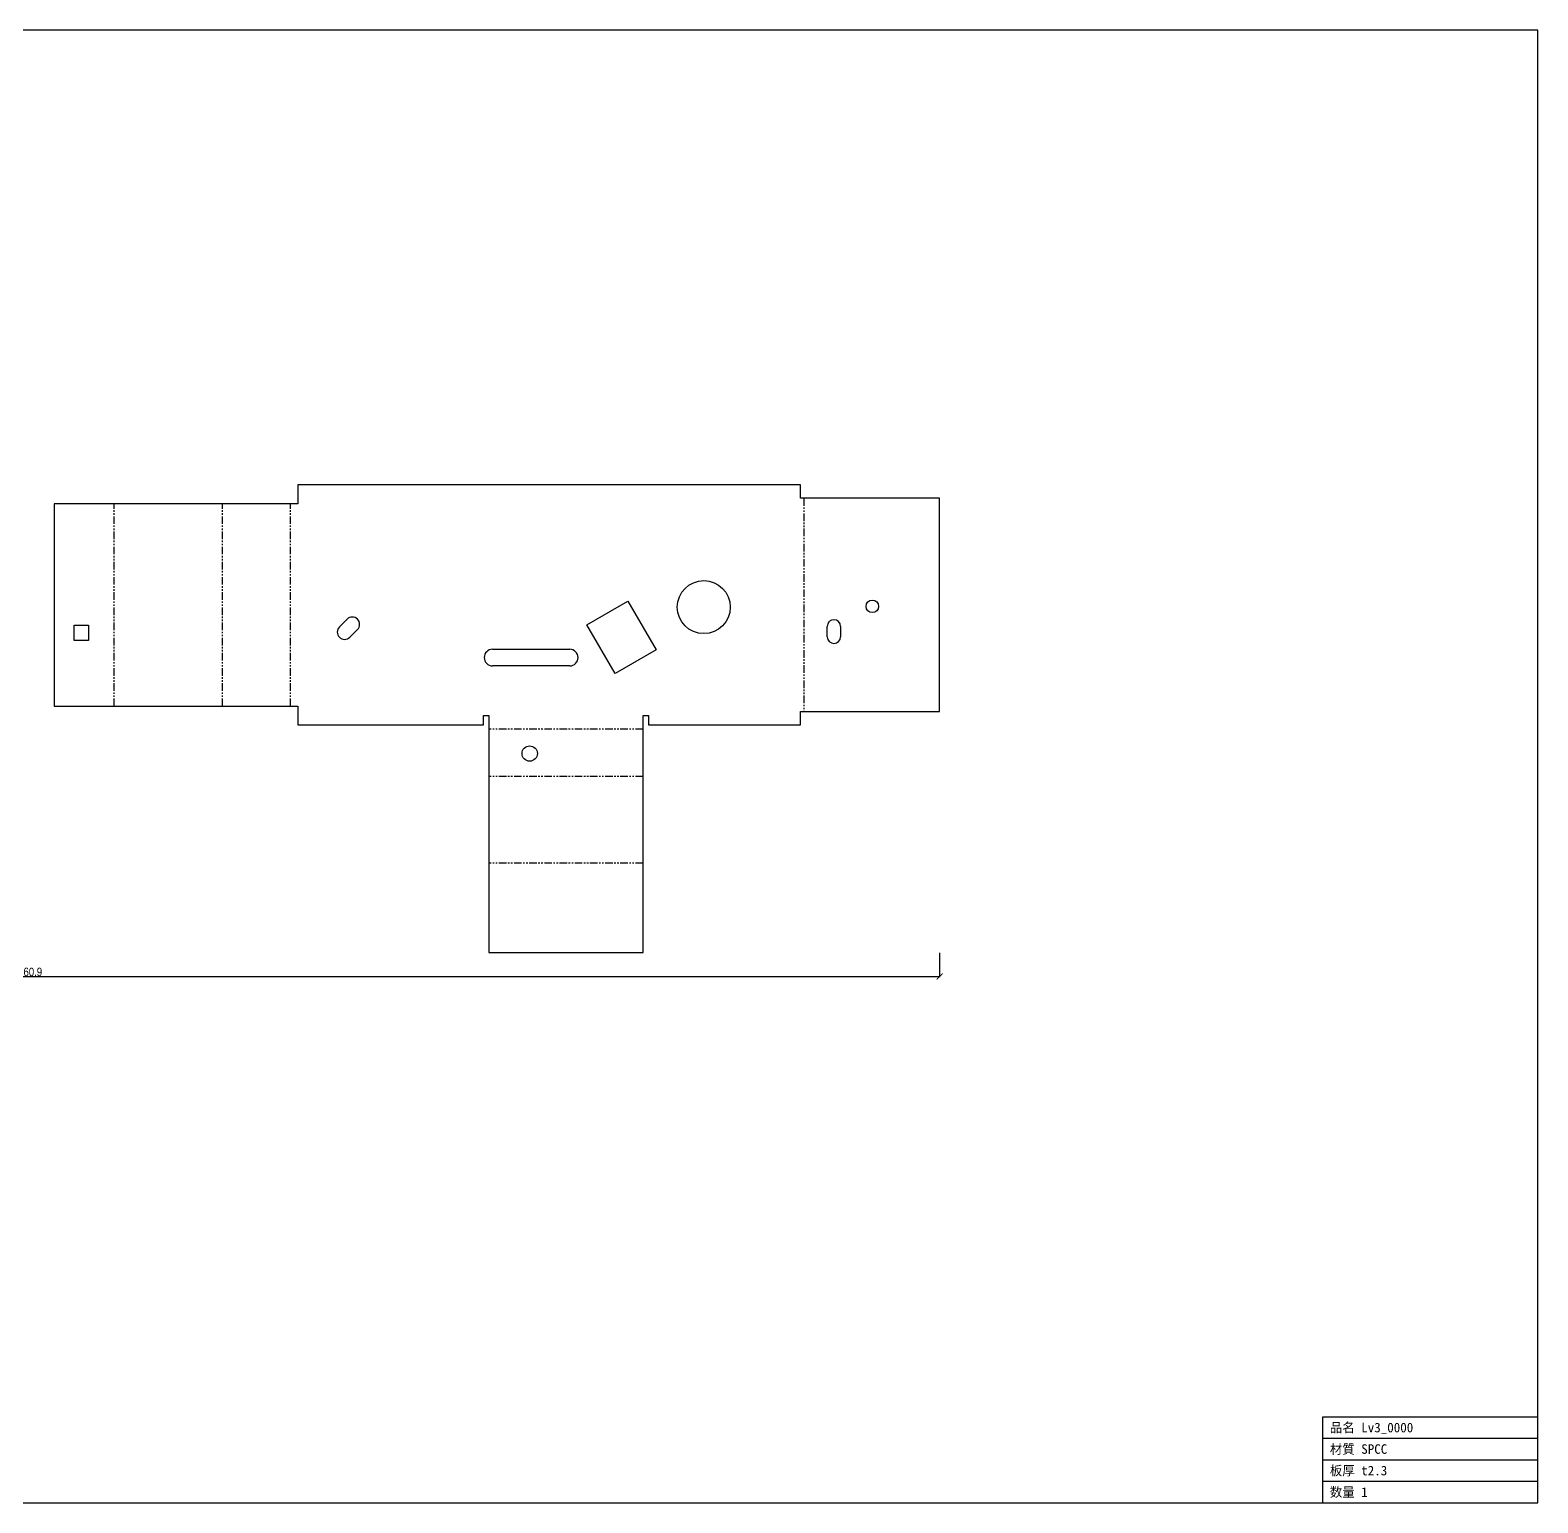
# Model space of a CAD drawing. Header units: millimetres. Extents: x -292 to 909, y -325 to 291.
# Drawn here: x 279 to 909, y -325 to 291 of the extents above; entities that cross this region are included whole.
import ezdxf

# ---------------------------------------------------------------- set-up
doc = ezdxf.new("R2010")
doc.units = ezdxf.units.MM
doc.linetypes.add('PHANTOM', pattern=[6.35, 3.175, -0.635, 0.635, -0.635, 0.635, -0.635])
for name, color, linetype in [('BEND', 7, 'Continuous'), ('CUT', 7, 'Continuous'), ('DIM', 7, 'Continuous'), ('FRAME', 7, 'Continuous'), ('TEXT', 7, 'Continuous')]:
    doc.layers.add(name, color=color, linetype=linetype)
doc.styles.add('OpenSansCondensed-Light', font='OpenSansCondensed-Light.ttf')
doc.dimstyles.new('EZDXF', dxfattribs={"dimtxt": 0.25, "dimasz": 0.175, "dimexe": 0.375, "dimexo": 0.125, "dimgap": 0.1, "dimtad": 1, "dimlfac": 100, "dimzin": 12, "dimdsep": 46, "dimtxsty": 'OpenSansCondensed-Light', "dimblk": 'ARCHTICK', "dimcen": 2.5, "dimazin": 3, "dimtfac": 0.5, "dimtmove": 2, "dimatfit": 3})

# ---------------------------------------------------------------- blocks, each defined once
blk = doc.blocks.new('_ARCHTICK')
at = {"color": 0, "linetype": 'BYBLOCK', "const_width": 0.15}
blk.add_lwpolyline([(-0.5, -0.5), (0.5, 0.5)], dxfattribs=at)

msp = doc.modelspace()

# ---------------------------------------------------------------- linework, layer by layer
at = {"layer": 'BEND', "color": 4, "linetype": 'PHANTOM'}
for p, q in [((602.12, 94.83), (602.12, 5.6)), ((313.67, 7.9), (313.67, 92.53)), ((358.97, 7.9), (358.97, 92.53)), ((387.45, 7.9), (387.45, 92.53)), ((534.9, -1.81), (470.44, -1.81)), ((534.9, -21.6), (470.44, -21.6)), ((534.9, -57.79), (470.44, -57.79))]:
    msp.add_line(p, q, dxfattribs=at)
at = {"layer": 'CUT'}
for p, q in [((600.76, 100.43), (390.46, 100.43)), ((390.46, 100.43), (390.46, 92.53)), ((600.76, 94.83), (600.76, 100.43)), ((658.98, 94.83), (600.76, 94.83)), ((658.98, 5.6), (658.98, 94.83)), ((390.46, 92.53), (288.52, 92.53)), ((288.52, 92.53), (288.52, 7.9)), ((511.44, 41.84), (528.61, 51.75)), ((528.61, 51.75), (540.37, 31.38)), ((407.89, 41.04), (411.09, 44.24)), ((296.96, 35.31), (296.96, 41.8)), ((296.96, 41.8), (302.91, 41.8)), ((302.91, 41.8), (302.91, 35.31)), ((415.43, 39.91), (412.23, 36.7)), ((523.2, 21.47), (511.44, 41.84)), ((611.99, 36.87), (611.99, 41.26)), ((617.53, 41.26), (617.53, 36.87)), ((302.91, 35.31), (296.96, 35.31)), ((471.96, 31.66), (504.23, 31.66)), ((540.37, 31.38), (523.2, 21.47)), ((504.23, 24.68), (471.96, 24.68)), ((288.52, 7.9), (390.46, 7.9)), ((390.46, 7.9), (390.46, 0)), ((390.46, 0), (468.14, 0)), ((468.14, 0), (468.14, 3.95)), ((468.14, 3.95), (470.44, 3.95)), ((470.44, 3.95), (470.44, -95.17)), ((534.9, -95.17), (534.9, 3.95)), ((534.9, 3.95), (537.2, 3.95)), ((537.2, 3.95), (537.2, 0)), ((537.2, 0), (600.76, 0)), ((600.76, 0), (600.76, 5.6)), ((600.76, 5.6), (658.98, 5.6)), ((470.44, -95.17), (534.9, -95.17))]:
    msp.add_line(p, q, dxfattribs=at)
for centre, radius in [((560.32, 49.31), 11.08), ((630.8, 49.6), 2.61), ((487.48, -11.95), 3.21)]:
    msp.add_circle(centre, radius, dxfattribs=at)
for centre, radius, start, end in [((413.26, 42.07), 3.06, -45, 135), ((410.06, 38.87), 3.06, 135, -45), ((614.76, 41.26), 2.77, 0, 180), ((471.96, 28.17), 3.49, 90, -90), ((504.23, 28.17), 3.49, -90, 90), ((614.76, 36.87), 2.77, 180, 0)]:
    msp.add_arc(centre, radius, start, end, dxfattribs=at)
at = {"layer": 'FRAME'}
for p, q in [((909.21, 290.66), (-292.17, 290.66)), ((909.21, -325.4), (909.21, 290.66)), ((819.21, -325.4), (819.21, -289.4)), ((819.21, -289.4), (909.21, -289.4)), ((819.21, -298.4), (909.21, -298.4)), ((819.21, -307.4), (909.21, -307.4)), ((819.21, -316.4), (909.21, -316.4)), ((-292.17, -325.4), (909.21, -325.4))]:
    msp.add_line(p, q, dxfattribs=at)

# ---------------------------------------------------------------- texts
at = {"layer": 'TEXT'}
for s, p in [('品名 Lv3_0000', (822.21, -295.9)), ('材質 SPCC', (822.21, -304.9)), ('板厚 t2.3', (822.21, -313.9)), ('数量 1', (822.21, -322.9))]:
    msp.add_text(s, height=4, dxfattribs=at).set_placement(p)

# ---------------------------------------------------------------- dimensions: what is measured, and where the dimension line sits
at = {"layer": 'DIM'}
msp.add_linear_dim(base=(-101.94, -105.17), p1=(-101.94, -95.17), p2=(658.98, -95.17), dimstyle='EZDXF', override={"dimtxt": 3.5, "dimasz": 2.5, "dimdec": 1, "dimlfac": 1}, dxfattribs=at).render()

doc.saveas('drawing.dxf')
